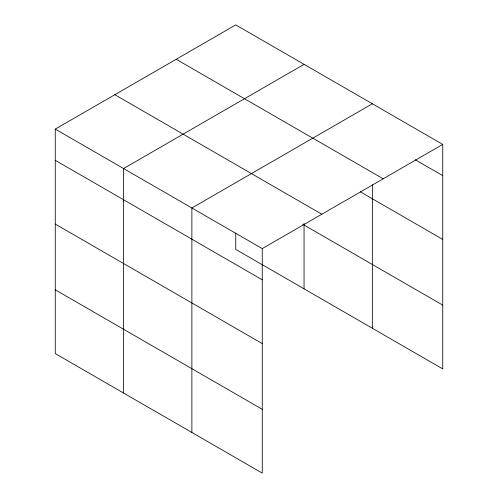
<?xml version="1.0" encoding="UTF-8"?>
<svg xmlns="http://www.w3.org/2000/svg" width="498" height="498" viewBox="0 0 498 498"><rect width="100%" height="100%" fill="white"/><g stroke="black" fill="none" stroke-linecap="round" stroke-linejoin="round"><path stroke-width="0.75" d="M262.259 343.601L262.259 248.614L55.253 129.1L55.253 353.586L262.259 473.1L262.259 343.601L55.253 224.088M235.741 233.052L235.741 249.386L442.747 368.9L442.747 144.414L235.741 24.9L55.253 129.1M304.054 64.342L123.566 168.542L123.566 393.028M372.361 103.777L191.879 207.983L191.879 432.463M262.259 248.614L442.747 144.414M415.264 159.752L442.747 175.62M176.18 59.287L383.186 178.801M360.309 191.805L442.747 239.401M114.814 94.713L321.82 214.227M302.709 224.268L442.747 305.118M55.253 160.306L262.259 279.82M55.253 289.805L262.259 409.319M372.361 184.764L372.361 328.263M304.054 223.496L304.054 288.821"/></g></svg>
